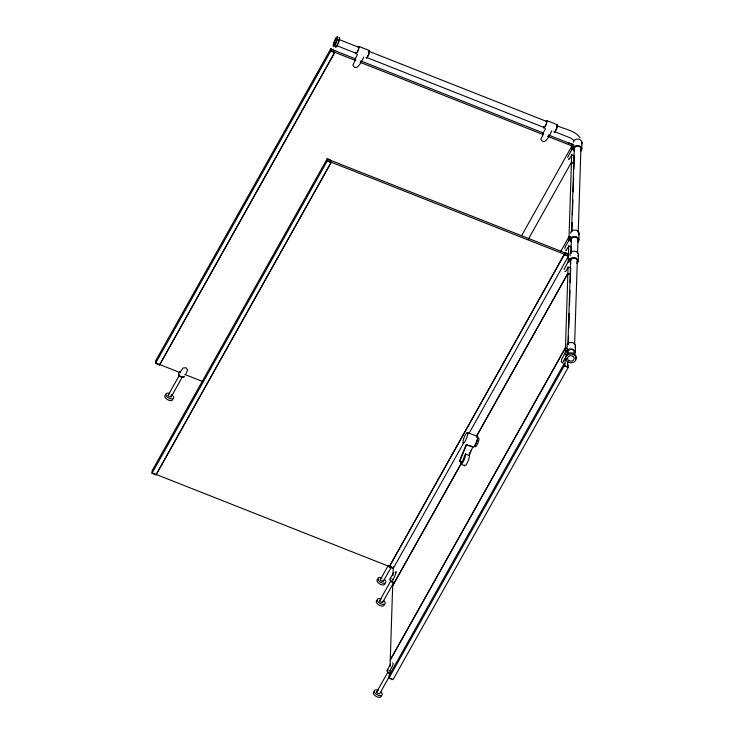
<?xml version="1.0" encoding="UTF-8"?>
<svg xmlns="http://www.w3.org/2000/svg" width="734" height="734" viewBox="0 0 734 734"><rect width="100%" height="100%" fill="white"/><g stroke="black" fill="none" stroke-linecap="round" stroke-linejoin="round"><path stroke-width="1.1" d="M156.03 474.843L331.236 162.214L156.03 474.843L152.011 473.256L152.085 470.788L327.281 158.59L331.291 160.608M159.562 364.936L334.768 52.297L159.562 364.936L155.544 363.348L155.617 360.871L330.814 48.673L334.823 50.692M152.011 473.256L327.208 161.058L327.281 158.59M155.544 363.348L330.74 51.141L330.814 48.673M389.194 566.887L564.409 254.258L389.194 566.887L393.213 568.474L463.741 442.795M567.575 364.743L568.272 365.027L568.199 367.495L393.002 679.693L388.974 678.106L389.057 675.638L564.253 363.44L564.96 363.715M389.763 675.757L389.947 670.124M390.057 666.747L392.883 578.952M392.984 575.603L393.277 566.685M564.455 252.652L568.492 253.808M567.997 142.735L573.245 144.378M388.974 678.106L564.18 365.908L564.253 363.44M565.143 357.926L564.896 365.816L567.501 366.844L567.685 361.211M565.253 354.55L568.079 266.745M568.217 262.286L568.758 245.56M568.905 241.101L571.685 154.434M571.832 149.938L572.015 144.323M567.63 354.825L567.74 351.393M567.96 344.53L570.685 259.919M570.905 253.056L571.346 239.33M571.602 231.329L574.291 147.855M568.235 344.136L568.492 336.154M568.749 328.171L569.226 313.354M569.483 305.372L569.96 290.554M570.217 282.572L570.694 267.782M571.153 253.285L571.373 246.587M571.841 231.843L572.135 222.723M572.392 214.75L572.869 199.923M573.126 191.95L573.603 177.133M573.86 169.15L574.3 155.461M574.309 353.971L574.383 351.687M574.603 344.824L577.291 261.35M577.548 253.349L577.988 239.623M578.209 232.77L580.888 149.296M575.245 352.412L575.456 345.989M578.181 261.148L578.392 254.726M578.86 240.036L579.071 233.614M581.787 149.03L581.989 142.616M568.474 158.893C569.391 161.994 570.988 151.92 574.282 156.103M565.547 249.89C566.464 253.001 568.061 242.917 571.355 247.101M561.932 362.275C562.666 365.66 564.143 355.935 566.428 359.165M355.742 52.279L356.036 54.151L358.541 49.692L359.009 46.453L358.091 46.884M543.683 126.468L543.986 128.34L546.481 123.881L546.949 120.642L546.032 121.073M567.657 157.443L573.731 145.956M564.73 248.441L565.033 247.395M564.051 269.552L570.125 258.065M545.591 128.56L543.096 133.001L543.151 134.561L540.83 139.267C544.756 146.782 550.234 134.102 551.757 130.854M357.651 54.371L355.155 58.812L355.201 60.362L352.889 65.078C356.476 73.051 362.642 59.821 363.669 57.096L363.486 57.151M548.619 136.625L548.665 135.203M464.494 465.072A5.854 1.294 -68.5 0 0 467.108 463.136A5.854 1.294 -68.5 0 0 469.411 455.658L465.494 453.86L461.952 462.53L459.502 461.016L466.182 444.676L467.264 444.648M461.952 462.53L459.814 461.236L466.494 444.896L472.751 446.951L469.31 455.374M469.292 453.961L470.577 450.823M182.573 376.57L171.288 396.69L169.646 397.048L168.068 395.424L179.362 375.303M521.59 235.697L571.96 145.928L547.472 136.267M528.333 239.22L571.437 162.297L574.052 163.324M560.648 251.597L569.052 236.513L570.795 237.201M565.29 246.78L570.804 236.954M391.534 566.63L383.469 581.007L381.836 581.356L380.258 579.732L388.323 565.364M468.778 433.822L568.41 256.276L564.391 254.689M390.249 578.603L393.507 572.795M392.47 584.879L382.79 602.119L382.304 602.632L380.029 601.733L379.579 600.852L390.864 580.732M392.662 585.64L461.512 462.952M476.623 436.024L567.859 273.443L570.474 274.47M392.662 585.76L461.512 463.081M476.623 436.143L567.859 273.562L570.474 274.599M390.277 659.857L565.474 347.659L567.217 348.347M390.277 659.985L565.474 347.788L567.217 348.476M387.313 669.867L390.58 664.059M567.189 349.329L561.675 359.155L561.317 361.89M389.002 677.097L379.854 693.382L379.368 693.896L377.092 692.997L376.643 692.116L387.937 671.995M395.02 572.437C398.635 568.501 392.919 580.218 393.011 579.511M168.068 395.424L168.563 394.91M380.258 579.732L380.753 579.218M379.579 600.852L380.074 600.339M376.643 692.116L377.138 691.602M368.541 51.013L369.459 50.573L369 53.821L367.055 57.766L366.495 58.28L366.027 57.536M556.482 125.202L557.4 124.771L556.941 128.01L554.996 131.955L554.436 132.469L553.968 131.735M392.617 662.912C394.883 663.215 390.048 669.72 390.084 670.775M360.568 62.482L360.724 61.014M185.482 374.634L187.684 369.973L185.986 367.752L182.858 368.064L180.004 372.569L179.702 371.633M570.676 268.213C567.226 264.46 566.529 272.828 564.822 271.406M359.009 46.453L369.459 50.573M546.949 120.642L557.4 124.771M338.879 39.443L359.137 47.444M368.734 51.224L546.766 121.505M556.354 125.294C564.07 129.386 574.722 130.01 580.062 137.763M336.255 45.462L356.513 53.463M367.165 57.665L544.133 127.523M554.794 131.735L570.575 137.983L573.749 140.277M355.898 59.014L331.41 49.343L331.355 50.949L355.843 60.619M361.22 61.115L543.27 132.982M548.592 135.084L573.759 145.011M360.1 62.298L543.215 134.588M330.74 51.141L334.759 52.729M571.428 162.416L574.043 163.453M569.043 236.642L570.786 237.33M327.208 161.058L331.227 162.645M564.18 365.908L568.199 367.495M467.641 432.592A5.762 1.275 -68.5 0 1 464.952 441.556A5.762 1.275 -68.5 0 1 463.512 439.271A5.762 1.275 -68.5 0 1 467.641 432.592L477.696 436.556M469.274 445.437L471.283 446.235M460.924 464.264L464.741 465.778M156.158 363.147L180.647 372.817M184.904 374.496L203.006 381.643M152.626 473.063L155.186 474.072M155.828 474.329L391.772 567.465M389.69 678.014L392.305 679.042M472.283 446.63L472.751 446.951M574.483 151.186L573.63 150.011A4.211 3.496 1.8 0 1 576.126 145.552L579.346 145.69L581.53 147.681A4.211 3.496 1.8 0 1 580.429 151.443M571.557 242.183L570.703 241.009A4.211 3.496 1.8 0 1 573.199 236.55L576.429 236.697L578.603 238.678A4.211 3.496 1.8 0 1 577.502 242.449M570.878 263.304L570.024 262.13A4.211 3.496 1.8 0 1 572.52 257.662L575.75 257.808L577.924 259.799A4.211 3.496 1.8 0 1 576.823 263.561M567.942 354.568L567.088 353.393A4.211 3.496 1.8 0 1 569.593 348.934L572.814 349.072L574.997 351.063A4.211 3.496 1.8 0 1 574.86 353.733M383.02 580.117L383.469 581.007M382.341 601.238L382.79 602.119M170.838 395.809L171.288 396.69M465.494 453.86L465.595 454.144A5.854 1.294 -68.5 0 1 462.805 462.493A5.854 1.294 -68.5 0 1 460.805 462.136M571.336 239.697A3.321 2.762 1.8 0 1 575.438 237.174A3.321 2.762 1.8 0 1 577.667 241.036M578.676 234.935A4.211 3.496 1.8 0 0 578.814 232.256L576.63 230.274L573.41 230.127A4.211 3.496 1.8 0 0 570.648 233.238M570.657 260.818A3.321 2.762 1.8 0 1 574.759 258.295A3.321 2.762 1.8 0 1 576.988 262.157M577.997 256.047A4.211 3.496 1.8 0 0 578.135 253.377L575.951 251.386L572.731 251.248A4.211 3.496 1.8 0 0 570.226 255.707M565.886 358.642A5.321 4.413 1.8 0 1 571.098 352.76A5.321 4.413 1.8 0 1 575.704 359.073M339.09 37.489A5.321 1.174 -68.5 0 1 338.209 43.627A5.321 1.174 -68.5 0 1 335.209 46.398M338.759 39.397A3.321 0.734 -68.5 0 1 338.713 40.81M338.392 41.957A3.321 0.734 -68.5 0 1 337.924 43.168M336.86 45.068A3.321 0.734 -68.5 0 1 336.42 45.471M389.736 673.757A2.789 1.431 29.3 0 1 387.424 671.867A2.789 1.431 29.3 0 1 388.029 670.39M390.02 673.528A3.321 1.697 29.3 0 1 387.268 671.28A3.321 1.697 29.3 0 1 387.992 669.518M546.316 121.376A3.321 0.734 -68.5 0 1 545.766 125.211A3.321 0.734 -68.5 0 1 543.894 126.945M556.767 125.505A3.321 0.734 -68.5 0 1 556.684 128.129A3.321 0.734 -68.5 0 1 554.711 131.652M172.765 399.305A4.432 2.266 29.3 0 1 167.132 399.397A4.432 2.266 29.3 0 1 165.957 394.846M171.288 394.387A4.432 2.266 29.3 0 1 172.462 398.929A4.432 2.266 29.3 0 1 165.93 395.534A4.432 2.266 29.3 0 1 169.756 393.589M183.528 377.019A2.789 1.431 29.3 0 1 180.665 376.836A2.789 1.431 29.3 0 1 178.683 374.505M184.518 376.166A3.321 1.697 29.3 0 1 180.298 376.239A3.321 1.697 29.3 0 1 179.417 372.826M476.439 437.152A5.762 1.275 -68.5 0 1 477.054 440.996A5.762 1.275 -68.5 0 1 473.146 446.988M477.21 439.528A4.688 1.037 -68.5 0 1 474.586 445.538M477.862 438.648A4.688 1.037 -68.5 0 1 478.907 439.684A4.688 1.037 -68.5 0 1 476.687 445.455A4.688 1.037 -68.5 0 1 475.054 445.923M567.923 353.146A3.321 2.762 1.8 0 1 571.18 349.476A3.321 2.762 1.8 0 1 574.052 353.421M575.071 347.31A4.211 3.496 1.8 0 0 575.199 344.641L573.015 342.65L569.795 342.512A4.211 3.496 1.8 0 0 567.299 346.971M381.341 695.997A4.432 2.266 29.3 0 1 375.707 696.089A4.432 2.266 29.3 0 1 374.533 691.538M381.148 692.125A4.432 2.266 29.3 0 1 380.194 695.685A4.432 2.266 29.3 0 1 374.349 691.859A4.432 2.266 29.3 0 1 378.331 690.281M358.375 47.187A3.321 0.734 -68.5 0 1 357.825 51.022A3.321 0.734 -68.5 0 1 355.944 52.747M368.826 51.316A3.321 0.734 -68.5 0 1 369.064 52.793M368.743 53.94A3.321 0.734 -68.5 0 1 366.771 57.454M384.277 604.733A4.432 2.266 29.3 0 1 378.643 604.825A4.432 2.266 29.3 0 1 377.469 600.274M384.084 600.862A4.432 2.266 29.3 0 1 383.13 604.421A4.432 2.266 29.3 0 1 377.285 600.596A4.432 2.266 29.3 0 1 381.267 599.017M392.672 582.493A2.789 1.431 29.3 0 1 390.36 580.603A2.789 1.431 29.3 0 1 390.965 579.126M392.956 582.264A3.321 1.697 29.3 0 1 390.204 580.016A3.321 1.697 29.3 0 1 390.928 578.254M574.263 148.699A3.321 2.762 1.8 0 1 578.364 146.176A3.321 2.762 1.8 0 1 580.594 150.039M581.603 143.937A4.211 3.496 1.8 0 0 581.741 141.258L579.557 139.276L576.337 139.13A4.211 3.496 1.8 0 0 573.575 142.24M384.955 583.613A4.432 2.266 29.3 0 1 379.322 583.704A4.432 2.266 29.3 0 1 378.148 579.163M384.763 579.75A4.432 2.266 29.3 0 1 383.809 583.301A4.432 2.266 29.3 0 1 377.964 579.475A4.432 2.266 29.3 0 1 381.946 577.897M327.869 159.26L327.823 160.865L567.822 255.606L567.877 254.001L327.869 159.26M569.061 360.715A3.321 2.762 1.8 0 0 574.162 358.55A3.321 2.762 1.8 0 0 569.3 355.944A3.321 2.762 1.8 0 0 569.061 360.715M335.19 43.774A3.321 0.734 -68.5 0 0 336.75 38.608A3.321 0.734 -68.5 0 0 334.365 42.462A3.321 0.734 -68.5 0 0 335.19 43.774M567.997 362.101A5.321 4.413 1.8 0 0 576.153 358.642A5.321 4.413 1.8 0 0 568.373 354.467A5.321 4.413 1.8 0 0 567.997 362.101M335.053 45.077A5.321 1.174 -68.5 0 0 337.539 36.801A5.321 1.174 -68.5 0 0 333.713 42.976A5.321 1.174 -68.5 0 0 335.053 45.077"/></g></svg>
